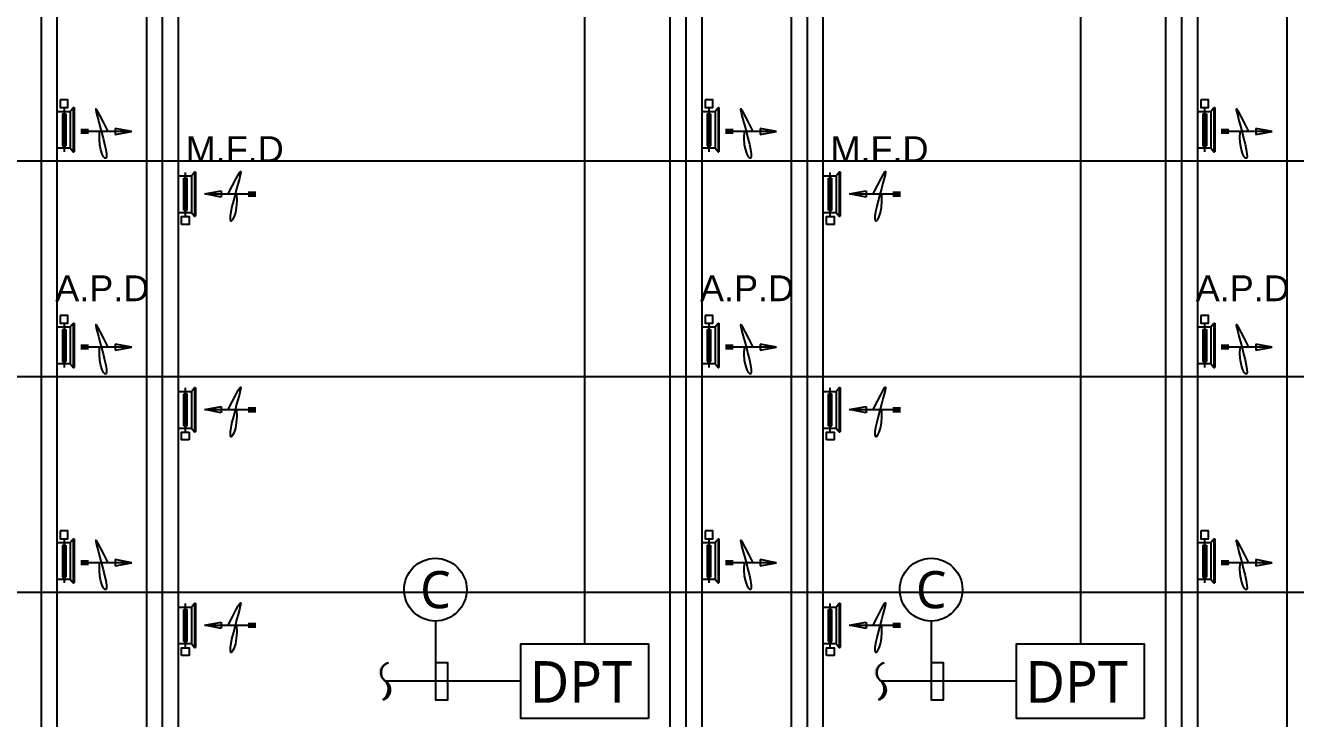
# Model space of a CAD drawing. Header units: millimetres. Extents: x 8533 to 164433, y 5768 to 115327.
# Drawn here: x 88098 to 107270, y 64674 to 75130 of the extents above; entities that cross this region are included whole.
import ezdxf
from ezdxf.enums import TextEntityAlignment as Align

# ---------------------------------------------------------------- set-up
doc = ezdxf.new("R2010")
doc.units = ezdxf.units.MM
doc.header["$LTSCALE"] = 250
doc.linetypes.add('HIDDENX2', pattern=[19.05, 12.7, -6.35])
for name, color, linetype in [('03_G_ENP_문자', 2, 'Continuous'), ('05_G-ENP_치수', 1, 'Continuous'), ('06_G-ENP_심볼', 3, 'Continuous'), ('ARC', 8, 'Continuous'), ('OUT', 4, 'Continuous'), ('p', 3, 'Continuous'), ('st', 4, 'Continuous'), ('전실제연_인버터', 3, 'Continuous')]:
    doc.layers.add(name, color=color, linetype=linetype)
doc.layers.add('10_G-ENP_매립관', color=80, linetype='HIDDENX2', lineweight=30)
doc.styles.add('G-ENP', font='')
doc.styles.add('STYLE1', font='arial.ttf')
doc.styles.get('G-ENP').set_extended_font_data('Malgun Gothic')

# ---------------------------------------------------------------- blocks, each defined once
blk = doc.blocks.new('DPT-9')
at = {"layer": '06_G-ENP_심볼', "elevation": 0}
blk.add_lwpolyline([(1925, -1126), (-1925, -1126), (-1925, 1126), (1925, 1126)], close=True, dxfattribs=at)
blk.add_lwpolyline([(1925, -1126), (-1925, -1126), (-1925, 1126), (1925, 1126)], close=True, dxfattribs=at)
at = {"style": 'G-ENP'}
blk.add_text('DPT', height=1255.4, dxfattribs=at).set_placement((-112, -21, 0), align=Align.MIDDLE_CENTER)
at = {"layer": '06_G-ENP_심볼', "color": 0, "style": 'G-ENP'}
blk.add_text('DPT', height=1255.4, dxfattribs=at).set_placement((-112, -21, 0), align=Align.MIDDLE_CENTER)
blk = doc.blocks.new('G-ENP 물결')
at = {"layer": '10_G-ENP_매립관', "linetype": 'ByBlock'}
h = blk.add_hatch(color=256, dxfattribs=at)
h.paths.add_polyline_path([(61, -399, -0.641696), (0, 0, 0.892931)])
h.paths.add_polyline_path([(0, 0, 0.641696), (-61, 399, -0.435564)])
blk.add_lwpolyline([(-61, 399, -0.641696), (0, 0, 0.641696), (61, -399, 0.641696)], format="xyb", dxfattribs=at)
blk.add_arc((-216, 171), 276, 321.6941, 55.8389, dxfattribs=at)

msp = doc.modelspace()

# ---------------------------------------------------------------- linework, layer by layer
at = {"layer": '05_G-ENP_치수', "ltscale": 0.5, "elevation": 0}
for points in [[(94287, 66146), (94287, 64957), (94475, 64957), (94475, 65517), (94287, 65517)], [(101769, 66146), (101769, 64957), (101958, 64957), (101958, 65517), (101769, 65517)]]:
    msp.add_lwpolyline(points, dxfattribs=at)
at = {"layer": '05_G-ENP_치수'}
for centre in [(94287, 66619), (101769, 66619)]:
    msp.add_circle(centre, 473, dxfattribs=at)
at = {"layer": 'ARC'}
for p, q in [((76949, 73088), (121757, 73088)), ((76949, 69836), (121757, 69836)), ((76949, 66583), (121757, 66583))]:
    msp.add_line(p, q, dxfattribs=at)
at = {"layer": 'OUT'}
for p, q in [((88579, 73833, 0), (88775, 73833, 0)), ((88683, 73893, 0), (88683, 73225, 0)), ((88775, 73833, 0), (88820, 73893, 0)), ((88775, 73833, 0), (88775, 73282, 0)), ((88820, 73893, 0), (88836, 73893, 0)), ((88820, 73893, 0), (88820, 73225, 0)), ((88836, 73893, 0), (88836, 73225, 0)), ((98311, 73833, 0), (98507, 73833, 0)), ((98415, 73893, 0), (98415, 73225, 0)), ((98507, 73833, 0), (98552, 73893, 0)), ((98507, 73833, 0), (98507, 73282, 0)), ((98552, 73893, 0), (98567, 73893, 0)), ((98552, 73893, 0), (98552, 73225, 0)), ((98567, 73893, 0), (98567, 73225, 0)), ((105793, 73833, 0), (105989, 73833, 0)), ((105897, 73893, 0), (105897, 73225, 0)), ((105989, 73833, 0), (106034, 73893, 0)), ((105989, 73833, 0), (105989, 73282, 0)), ((106034, 73893, 0), (106050, 73893, 0)), ((106034, 73893, 0), (106034, 73225, 0)), ((106050, 73893, 0), (106050, 73225, 0)), ((88657, 73797, 0), (88657, 73313, 0)), ((88657, 73797, 0), (88709, 73797, 0)), ((88709, 73797, 0), (88709, 73313, 0)), ((98389, 73797, 0), (98389, 73313, 0)), ((98389, 73797, 0), (98441, 73797, 0)), ((98441, 73797, 0), (98441, 73313, 0)), ((105871, 73797, 0), (105871, 73313, 0)), ((105871, 73797, 0), (105923, 73797, 0)), ((105923, 73797, 0), (105923, 73313, 0)), ((88579, 73282, 0), (88775, 73282, 0)), ((88657, 73313, 0), (88709, 73313, 0)), ((88775, 73282, 0), (88820, 73225, 0)), ((98311, 73282, 0), (98507, 73282, 0)), ((98389, 73313, 0), (98441, 73313, 0)), ((98507, 73282, 0), (98552, 73225, 0)), ((105793, 73282, 0), (105989, 73282, 0)), ((105871, 73313, 0), (105923, 73313, 0)), ((105989, 73282, 0), (106034, 73225, 0)), ((88820, 73225, 0), (88836, 73225, 0)), ((98552, 73225, 0), (98567, 73225, 0)), ((106034, 73225, 0), (106050, 73225, 0)), ((90409, 72861), (90606, 72861)), ((90514, 72245), (90514, 72913)), ((90606, 72861), (90650, 72921)), ((90606, 72861), (90606, 72310)), ((90650, 72921), (90666, 72921)), ((90650, 72921), (90650, 72253)), ((90666, 72921), (90666, 72253)), ((100141, 72861), (100338, 72861)), ((100245, 72245), (100245, 72913)), ((100338, 72861), (100382, 72921)), ((100338, 72861), (100338, 72310)), ((100382, 72921), (100382, 72253)), ((100382, 72921), (100398, 72921)), ((100398, 72921), (100398, 72253)), ((90488, 72825), (90540, 72825)), ((90488, 72341), (90488, 72825)), ((90540, 72341), (90540, 72825)), ((100219, 72825), (100271, 72825)), ((100219, 72341), (100219, 72825)), ((100271, 72341), (100271, 72825)), ((90409, 72310), (90606, 72310)), ((90488, 72341), (90540, 72341)), ((90606, 72310), (90650, 72253)), ((100141, 72310), (100338, 72310)), ((100219, 72341), (100271, 72341)), ((100338, 72310), (100382, 72253)), ((90650, 72253), (90666, 72253)), ((100382, 72253), (100398, 72253)), ((88579, 70581, 0), (88775, 70581, 0)), ((88683, 70641, 0), (88683, 69972, 0)), ((88775, 70581, 0), (88820, 70641, 0)), ((88775, 70581, 0), (88775, 70030, 0)), ((88820, 70641, 0), (88836, 70641, 0)), ((88820, 70641, 0), (88820, 69972, 0)), ((88836, 70641, 0), (88836, 69972, 0)), ((98311, 70581, 0), (98507, 70581, 0)), ((98415, 70641, 0), (98415, 69972, 0)), ((98507, 70581, 0), (98552, 70641, 0)), ((98507, 70581, 0), (98507, 70030, 0)), ((98552, 70641, 0), (98567, 70641, 0)), ((98552, 70641, 0), (98552, 69972, 0)), ((98567, 70641, 0), (98567, 69972, 0)), ((105793, 70581, 0), (105989, 70581, 0)), ((105897, 70641, 0), (105897, 69972, 0)), ((105989, 70581, 0), (106034, 70641, 0)), ((105989, 70581, 0), (105989, 70030, 0)), ((106034, 70641, 0), (106050, 70641, 0)), ((106034, 70641, 0), (106034, 69972, 0)), ((106050, 70641, 0), (106050, 69972, 0)), ((88657, 70544, 0), (88709, 70544, 0)), ((88657, 70544, 0), (88657, 70061, 0)), ((88709, 70544, 0), (88709, 70061, 0)), ((98389, 70544, 0), (98441, 70544, 0)), ((98389, 70544, 0), (98389, 70061, 0)), ((98441, 70544, 0), (98441, 70061, 0)), ((105871, 70544, 0), (105923, 70544, 0)), ((105871, 70544, 0), (105871, 70061, 0)), ((105923, 70544, 0), (105923, 70061, 0)), ((88579, 70030, 0), (88775, 70030, 0)), ((88657, 70061, 0), (88709, 70061, 0)), ((88775, 70030, 0), (88820, 69972, 0)), ((98311, 70030, 0), (98507, 70030, 0)), ((98389, 70061, 0), (98441, 70061, 0)), ((98507, 70030, 0), (98552, 69972, 0)), ((105793, 70030, 0), (105989, 70030, 0)), ((105871, 70061, 0), (105923, 70061, 0)), ((105989, 70030, 0), (106034, 69972, 0)), ((88820, 69972, 0), (88836, 69972, 0)), ((98552, 69972, 0), (98567, 69972, 0)), ((106034, 69972, 0), (106050, 69972, 0)), ((90409, 69609), (90606, 69609)), ((90514, 68992), (90514, 69661)), ((90606, 69609), (90650, 69668)), ((90606, 69609), (90606, 69057)), ((90650, 69668), (90666, 69668)), ((90650, 69668), (90650, 69000)), ((90666, 69668), (90666, 69000)), ((100141, 69609), (100338, 69609)), ((100245, 68992), (100245, 69661)), ((100338, 69609), (100382, 69668)), ((100338, 69609), (100338, 69057)), ((100382, 69668), (100382, 69000)), ((100382, 69668), (100398, 69668)), ((100398, 69668), (100398, 69000)), ((90488, 69572), (90540, 69572)), ((90488, 69089), (90488, 69572)), ((90540, 69089), (90540, 69572)), ((100219, 69572), (100271, 69572)), ((100219, 69089), (100219, 69572)), ((100271, 69089), (100271, 69572)), ((90409, 69057), (90606, 69057)), ((90488, 69089), (90540, 69089)), ((90606, 69057), (90650, 69000)), ((100141, 69057), (100338, 69057)), ((100219, 69089), (100271, 69089)), ((100338, 69057), (100382, 69000)), ((90650, 69000), (90666, 69000)), ((100382, 69000), (100398, 69000)), ((88579, 67328, 0), (88775, 67328, 0)), ((88657, 67292, 0), (88709, 67292, 0)), ((88657, 67292, 0), (88657, 66808, 0)), ((88683, 67388, 0), (88683, 66720, 0)), ((88709, 67292, 0), (88709, 66808, 0)), ((88775, 67328, 0), (88820, 67388, 0)), ((88775, 67328, 0), (88775, 66777, 0)), ((88820, 67388, 0), (88836, 67388, 0)), ((88820, 67388, 0), (88820, 66720, 0)), ((88836, 67388, 0), (88836, 66720, 0)), ((98311, 67328, 0), (98507, 67328, 0)), ((98389, 67292, 0), (98441, 67292, 0)), ((98389, 67292, 0), (98389, 66808, 0)), ((98415, 67388, 0), (98415, 66720, 0)), ((98441, 67292, 0), (98441, 66808, 0)), ((98507, 67328, 0), (98552, 67388, 0)), ((98507, 67328, 0), (98507, 66777, 0)), ((98552, 67388, 0), (98567, 67388, 0)), ((98552, 67388, 0), (98552, 66720, 0)), ((98567, 67388, 0), (98567, 66720, 0)), ((105793, 67328, 0), (105989, 67328, 0)), ((105871, 67292, 0), (105923, 67292, 0)), ((105871, 67292, 0), (105871, 66808, 0)), ((105897, 67388, 0), (105897, 66720, 0)), ((105923, 67292, 0), (105923, 66808, 0)), ((105989, 67328, 0), (106034, 67388, 0)), ((105989, 67328, 0), (105989, 66777, 0)), ((106034, 67388, 0), (106050, 67388, 0)), ((106034, 67388, 0), (106034, 66720, 0)), ((106050, 67388, 0), (106050, 66720, 0)), ((88579, 66777, 0), (88775, 66777, 0)), ((88657, 66808, 0), (88709, 66808, 0)), ((88775, 66777, 0), (88820, 66720, 0)), ((88820, 66720, 0), (88836, 66720, 0)), ((98311, 66777, 0), (98507, 66777, 0)), ((98389, 66808, 0), (98441, 66808, 0)), ((98507, 66777, 0), (98552, 66720, 0)), ((98552, 66720, 0), (98567, 66720, 0)), ((105793, 66777, 0), (105989, 66777, 0)), ((105871, 66808, 0), (105923, 66808, 0)), ((105989, 66777, 0), (106034, 66720, 0)), ((106034, 66720, 0), (106050, 66720, 0)), ((90409, 66356), (90606, 66356)), ((90514, 65740), (90514, 66408)), ((90606, 66356), (90650, 66416)), ((90606, 66356), (90606, 65805)), ((90650, 66416), (90666, 66416)), ((90650, 66416), (90650, 65748)), ((90666, 66416), (90666, 65748)), ((100141, 66356), (100338, 66356)), ((100245, 65740), (100245, 66408)), ((100338, 66356), (100382, 66416)), ((100338, 66356), (100338, 65805)), ((100382, 66416), (100398, 66416)), ((100382, 66416), (100382, 65748)), ((100398, 66416), (100398, 65748)), ((90488, 65836), (90488, 66320)), ((90488, 66320), (90540, 66320)), ((90540, 65836), (90540, 66320)), ((100219, 66320), (100271, 66320)), ((100219, 65836), (100219, 66320)), ((100271, 65836), (100271, 66320)), ((90409, 65805), (90606, 65805)), ((90488, 65836), (90540, 65836)), ((90606, 65805), (90650, 65748)), ((100141, 65805), (100338, 65805)), ((100219, 65836), (100271, 65836)), ((100338, 65805), (100382, 65748)), ((90650, 65748), (90666, 65748)), ((100382, 65748), (100398, 65748))]:
    msp.add_line(p, q, dxfattribs=at)
at = {"layer": 'OUT', "elevation": 0}
for points in [[(88625, 74009), (88625, 73893), (88741, 73893), (88741, 74009)], [(98357, 74009), (98357, 73893), (98473, 73893), (98473, 74009)], [(105839, 74009), (105839, 73893), (105955, 73893), (105955, 74009)], [(100188, 72129), (100188, 72245), (100303, 72245), (100303, 72129)], [(88625, 70756), (88625, 70641), (88741, 70641), (88741, 70756)], [(98357, 70756), (98357, 70641), (98473, 70641), (98473, 70756)], [(105839, 70756), (105839, 70641), (105955, 70641), (105955, 70756)], [(88625, 67504), (88625, 67388), (88741, 67388), (88741, 67504)], [(98357, 67504), (98357, 67388), (98473, 67388), (98473, 67504)], [(105839, 67504), (105839, 67388), (105955, 67388), (105955, 67504)], [(100188, 65624), (100188, 65740), (100303, 65740), (100303, 65624)]]:
    msp.add_lwpolyline(points, close=True, dxfattribs=at)
for points in [[(90456, 72129), (90456, 72245)], [(90456, 68877), (90456, 68992)], [(90571, 68992), (90571, 68877)], [(90456, 65624), (90456, 65740)]]:
    msp.add_lwpolyline(points, dxfattribs=at)
at = {"layer": 'OUT'}
for points in [[(90456, 72129), (90456, 72245), (90571, 72245), (90571, 72129)], [(100188, 68877), (100188, 68992), (100303, 68992), (100303, 68877)], [(90456, 65624), (90456, 65740), (90571, 65740), (90571, 65624)]]:
    msp.add_lwpolyline(points, close=True, dxfattribs=at)
msp.add_lwpolyline([(90571, 68877), (90456, 68877), (90456, 68992), (90571, 68992)], dxfattribs=at)
at = {"layer": 'p', "color": 4, "linetype": 'Continuous'}
for p, q in [((89929, 16847), (89929, 94153)), ((99661, 16847), (99661, 94153)), ((107143, 16847), (107143, 94153)), ((90409, 16847), (90409, 93679)), ((100141, 16847), (100141, 93679)), ((88579, 15017), (88579, 91126)), ((97830, 15017), (97830, 91126)), ((98311, 15017), (98311, 91126)), ((105312, 15017), (105312, 91126)), ((105793, 15017), (105793, 91126))]:
    msp.add_line(p, q, dxfattribs=at)
at = {"layer": 'p', "color": 1}
for p, q in [((90169, 16847), (90169, 93916)), ((99901, 16847), (99901, 93916)), ((88339, 15017), (88339, 91126)), ((98071, 15017), (98071, 91126)), ((105553, 15017), (105553, 91126)), ((89050, 73556, 0), (88934, 73556, 0)), ((89703, 73530, 0), (88934, 73530, 0)), ((89050, 73504, 0), (88934, 73504, 0)), ((98782, 73556, 0), (98666, 73556, 0)), ((99435, 73530, 0), (98666, 73530, 0)), ((98782, 73504, 0), (98666, 73504, 0)), ((106264, 73556, 0), (106148, 73556, 0)), ((106917, 73530, 0), (106148, 73530, 0)), ((106264, 73504, 0), (106148, 73504, 0)), ((90807, 72587), (91576, 72587)), ((91459, 72613), (91576, 72613)), ((91459, 72561), (91576, 72561)), ((100538, 72587), (101308, 72587)), ((101191, 72613), (101308, 72613)), ((101191, 72561), (101308, 72561)), ((89050, 70304, 0), (88934, 70304, 0)), ((89703, 70278, 0), (88934, 70278, 0)), ((89050, 70252, 0), (88934, 70252, 0)), ((98782, 70304, 0), (98666, 70304, 0)), ((99435, 70278, 0), (98666, 70278, 0)), ((98782, 70252, 0), (98666, 70252, 0)), ((106264, 70304, 0), (106148, 70304, 0)), ((106917, 70278, 0), (106148, 70278, 0)), ((106264, 70252, 0), (106148, 70252, 0)), ((90807, 69334), (91576, 69334)), ((91459, 69360), (91576, 69360)), ((91459, 69308), (91576, 69308)), ((100538, 69334), (101308, 69334)), ((101191, 69360), (101308, 69360)), ((101191, 69308), (101308, 69308)), ((89050, 67051, 0), (88934, 67051, 0)), ((89703, 67025, 0), (88934, 67025, 0)), ((89050, 66999, 0), (88934, 66999, 0)), ((98782, 67051, 0), (98666, 67051, 0)), ((99435, 67025, 0), (98666, 67025, 0)), ((98782, 66999, 0), (98666, 66999, 0)), ((106264, 67051, 0), (106148, 67051, 0)), ((106917, 67025, 0), (106148, 67025, 0)), ((106264, 66999, 0), (106148, 66999, 0)), ((90807, 66082), (91576, 66082)), ((91459, 66108), (91576, 66108)), ((91459, 66056), (91576, 66056)), ((100538, 66082), (101308, 66082)), ((101191, 66108), (101308, 66108)), ((101191, 66056), (101308, 66056))]:
    msp.add_line(p, q, dxfattribs=at)
at = {"layer": 'p', "color": 1, "linetype": 'Continuous'}
for p, q in [((89703, 73530, 0), (89455, 73577, 0)), ((89455, 73577, 0), (89455, 73484, 0)), ((89455, 73484, 0), (89703, 73530, 0)), ((99435, 73530, 0), (99186, 73577, 0)), ((99186, 73577, 0), (99186, 73484, 0)), ((99186, 73484, 0), (99435, 73530, 0)), ((106917, 73530, 0), (106669, 73577, 0)), ((106669, 73577, 0), (106669, 73484, 0)), ((106669, 73484, 0), (106917, 73530, 0)), ((90807, 72587), (91055, 72633)), ((91055, 72540), (90807, 72587)), ((91055, 72633), (91055, 72540)), ((100538, 72587), (100787, 72633)), ((100787, 72540), (100538, 72587)), ((100787, 72633), (100787, 72540)), ((89703, 70278, 0), (89455, 70324, 0)), ((89455, 70324, 0), (89455, 70231, 0)), ((89455, 70231, 0), (89703, 70278, 0)), ((99435, 70278, 0), (99186, 70324, 0)), ((99186, 70324, 0), (99186, 70231, 0)), ((99186, 70231, 0), (99435, 70278, 0)), ((106917, 70278, 0), (106669, 70324, 0)), ((106669, 70324, 0), (106669, 70231, 0)), ((106669, 70231, 0), (106917, 70278, 0)), ((90807, 69334), (91055, 69381)), ((91055, 69288), (90807, 69334)), ((91055, 69381), (91055, 69288)), ((100538, 69334), (100787, 69381)), ((100787, 69288), (100538, 69334)), ((100787, 69381), (100787, 69288)), ((89703, 67025, 0), (89455, 67072, 0)), ((89455, 67072, 0), (89455, 66979, 0)), ((89455, 66979, 0), (89703, 67025, 0)), ((99435, 67025, 0), (99186, 67072, 0)), ((99186, 67072, 0), (99186, 66979, 0)), ((99186, 66979, 0), (99435, 67025, 0)), ((106917, 67025, 0), (106669, 67072, 0)), ((106669, 67072, 0), (106669, 66979, 0)), ((106669, 66979, 0), (106917, 67025, 0)), ((90807, 66082), (91055, 66128)), ((91055, 66035), (90807, 66082)), ((91055, 66128), (91055, 66035)), ((100538, 66082), (100787, 66128)), ((100787, 66035), (100538, 66082)), ((100787, 66128), (100787, 66035))]:
    msp.add_line(p, q, dxfattribs=at)
at = {"layer": 'p', "color": 1}
for points in [[(89350, 73530), (89284, 73659), (89234, 73756), (89198, 73821), (89175, 73858), (89163, 73869), (89161, 73856), (89168, 73821), (89182, 73766), (89201, 73694), (89224, 73611), (89248, 73520), (89272, 73428), (89294, 73339), (89311, 73260), (89321, 73194), (89323, 73148), (89315, 73125), (89299, 73126), (89279, 73148), (89258, 73190), (89238, 73251), (89222, 73329), (89215, 73422), (89218, 73530)], [(99082, 73530), (99016, 73659), (98966, 73756), (98930, 73821), (98907, 73858), (98895, 73869), (98893, 73856), (98900, 73821), (98913, 73766), (98933, 73694), (98956, 73611), (98980, 73520), (99004, 73428), (99026, 73339), (99043, 73260), (99053, 73194), (99055, 73148), (99047, 73125), (99031, 73126), (99011, 73148), (98990, 73190), (98970, 73251), (98954, 73329), (98947, 73422), (98950, 73530)], [(106564, 73530), (106498, 73659), (106448, 73756), (106412, 73821), (106389, 73858), (106377, 73869), (106375, 73856), (106382, 73821), (106396, 73766), (106415, 73694), (106438, 73611), (106462, 73520), (106486, 73428), (106508, 73339), (106525, 73260), (106535, 73194), (106537, 73148), (106529, 73125), (106513, 73126), (106493, 73148), (106472, 73190), (106452, 73251), (106436, 73329), (106429, 73422), (106432, 73530)], [(91160, 72587), (91226, 72716), (91276, 72813), (91312, 72878), (91335, 72915), (91347, 72926), (91349, 72913), (91342, 72878), (91328, 72823), (91309, 72751), (91286, 72667), (91262, 72577), (91238, 72485), (91216, 72396), (91199, 72316), (91189, 72251), (91187, 72204), (91195, 72182), (91210, 72182), (91231, 72204), (91252, 72247), (91272, 72307), (91287, 72385), (91295, 72479), (91292, 72587)], [(100892, 72587), (100958, 72716), (101008, 72813), (101044, 72878), (101067, 72915), (101079, 72926), (101081, 72913), (101074, 72878), (101060, 72823), (101041, 72751), (101018, 72667), (100993, 72577), (100969, 72485), (100948, 72396), (100931, 72316), (100921, 72251), (100919, 72204), (100927, 72182), (100942, 72182), (100962, 72204), (100984, 72247), (101004, 72307), (101019, 72385), (101027, 72479), (101024, 72587)], [(100892, 72587), (100958, 72716), (101008, 72813), (101044, 72878), (101067, 72915), (101079, 72926), (101081, 72913), (101074, 72878), (101060, 72823), (101041, 72751), (101018, 72667), (100993, 72577), (100969, 72485), (100948, 72396), (100931, 72316), (100921, 72251), (100919, 72204), (100927, 72182), (100942, 72182), (100962, 72204), (100984, 72247), (101004, 72307), (101019, 72385), (101027, 72479), (101024, 72587)], [(89350, 70278), (89284, 70407), (89234, 70503), (89198, 70569), (89175, 70606), (89163, 70617), (89161, 70603), (89168, 70568), (89182, 70514), (89201, 70442), (89224, 70358), (89248, 70268), (89272, 70175), (89294, 70087), (89311, 70007), (89321, 69942), (89323, 69895), (89315, 69873), (89299, 69873), (89279, 69895), (89258, 69937), (89238, 69998), (89222, 70076), (89215, 70170), (89218, 70278)], [(99082, 70278), (99016, 70407), (98966, 70503), (98930, 70569), (98907, 70606), (98895, 70617), (98893, 70603), (98900, 70568), (98913, 70514), (98933, 70442), (98956, 70358), (98980, 70268), (99004, 70175), (99026, 70087), (99043, 70007), (99053, 69942), (99055, 69895), (99047, 69873), (99031, 69873), (99011, 69895), (98990, 69937), (98970, 69998), (98954, 70076), (98947, 70170), (98950, 70278)], [(106564, 70278), (106498, 70407), (106448, 70503), (106412, 70569), (106389, 70606), (106377, 70617), (106375, 70603), (106382, 70568), (106396, 70514), (106415, 70442), (106438, 70358), (106462, 70268), (106486, 70175), (106508, 70087), (106525, 70007), (106535, 69942), (106537, 69895), (106529, 69873), (106513, 69873), (106493, 69895), (106472, 69937), (106452, 69998), (106436, 70076), (106429, 70170), (106432, 70278)], [(91160, 69334), (91226, 69464), (91276, 69560), (91312, 69626), (91335, 69663), (91347, 69673), (91349, 69660), (91342, 69625), (91328, 69570), (91309, 69499), (91286, 69415), (91262, 69324), (91238, 69232), (91216, 69144), (91199, 69064), (91189, 68998), (91187, 68952), (91195, 68929), (91210, 68930), (91231, 68952), (91252, 68994), (91272, 69055), (91287, 69133), (91295, 69227), (91292, 69334)], [(100892, 69334), (100958, 69464), (101008, 69560), (101044, 69626), (101067, 69663), (101079, 69673), (101081, 69660), (101074, 69625), (101060, 69570), (101041, 69499), (101018, 69415), (100993, 69324), (100969, 69232), (100948, 69144), (100931, 69064), (100921, 68998), (100919, 68952), (100927, 68929), (100942, 68930), (100962, 68952), (100984, 68994), (101004, 69055), (101019, 69133), (101027, 69227), (101024, 69334)], [(100892, 69334), (100958, 69464), (101008, 69560), (101044, 69626), (101067, 69663), (101079, 69673), (101081, 69660), (101074, 69625), (101060, 69570), (101041, 69499), (101018, 69415), (100993, 69324), (100969, 69232), (100948, 69144), (100931, 69064), (100921, 68998), (100919, 68952), (100927, 68929), (100942, 68930), (100962, 68952), (100984, 68994), (101004, 69055), (101019, 69133), (101027, 69227), (101024, 69334)], [(89350, 67025), (89284, 67154), (89234, 67251), (89198, 67316), (89175, 67354), (89163, 67364), (89161, 67351), (89168, 67316), (89182, 67261), (89201, 67190), (89224, 67106), (89248, 67015), (89272, 66923), (89294, 66834), (89311, 66755), (89321, 66689), (89323, 66643), (89315, 66620), (89299, 66621), (89279, 66643), (89258, 66685), (89238, 66746), (89222, 66824), (89215, 66917), (89218, 67025)], [(99082, 67025), (99016, 67154), (98966, 67251), (98930, 67316), (98907, 67354), (98895, 67364), (98893, 67351), (98900, 67316), (98913, 67261), (98933, 67190), (98956, 67106), (98980, 67015), (99004, 66923), (99026, 66834), (99043, 66755), (99053, 66689), (99055, 66643), (99047, 66620), (99031, 66621), (99011, 66643), (98990, 66685), (98970, 66746), (98954, 66824), (98947, 66917), (98950, 67025)], [(106564, 67025), (106498, 67154), (106448, 67251), (106412, 67316), (106389, 67354), (106377, 67364), (106375, 67351), (106382, 67316), (106396, 67261), (106415, 67190), (106438, 67106), (106462, 67015), (106486, 66923), (106508, 66834), (106525, 66755), (106535, 66689), (106537, 66643), (106529, 66620), (106513, 66621), (106493, 66643), (106472, 66685), (106452, 66746), (106436, 66824), (106429, 66917), (106432, 67025)], [(91160, 66082), (91226, 66211), (91276, 66308), (91312, 66373), (91335, 66410), (91347, 66421), (91349, 66408), (91342, 66373), (91328, 66318), (91309, 66246), (91286, 66162), (91262, 66072), (91238, 65980), (91216, 65891), (91199, 65811), (91189, 65746), (91187, 65700), (91195, 65677), (91210, 65677), (91231, 65699), (91252, 65742), (91272, 65802), (91287, 65880), (91295, 65974), (91292, 66082)], [(100892, 66082), (100958, 66211), (101008, 66308), (101044, 66373), (101067, 66410), (101079, 66421), (101081, 66408), (101074, 66373), (101060, 66318), (101041, 66246), (101018, 66162), (100993, 66072), (100969, 65980), (100948, 65891), (100931, 65811), (100921, 65746), (100919, 65700), (100927, 65677), (100942, 65677), (100962, 65699), (100984, 65742), (101004, 65802), (101019, 65880), (101027, 65974), (101024, 66082)], [(100892, 66082), (100958, 66211), (101008, 66308), (101044, 66373), (101067, 66410), (101079, 66421), (101081, 66408), (101074, 66373), (101060, 66318), (101041, 66246), (101018, 66162), (100993, 66072), (100969, 65980), (100948, 65891), (100931, 65811), (100921, 65746), (100919, 65700), (100927, 65677), (100942, 65677), (100962, 65699), (100984, 65742), (101004, 65802), (101019, 65880), (101027, 65974), (101024, 66082)]]:
    msp.add_lwpolyline(points, dxfattribs=at)
at = {"layer": '전실제연_인버터'}
for p, q in [((96539, 77684), (96539, 65800)), ((104022, 77684), (104022, 65800)), ((95577, 65237), (93536, 65237)), ((103059, 65237), (101018, 65237))]:
    msp.add_line(p, q, dxfattribs=at)

# ---------------------------------------------------------------- block references
at = {"layer": '06_G-ENP_심볼', "color": 0, "xscale": 0.5, "yscale": 0.5, "zscale": 0.5}
for p in [(96539, 65237), (104022, 65237, 0)]:
    msp.add_blockref('DPT-9', p, dxfattribs=at)
at = {"layer": '10_G-ENP_매립관', "linetype": 'ByBlock', "xscale": -0.7033806500953133, "yscale": 0.7033806500953133, "zscale": 0.7033806500953133, "rotation": 180}
for p in [(93536, 65237), (101018, 65237)]:
    msp.add_blockref('G-ENP 물결', p, dxfattribs=at)

# ---------------------------------------------------------------- texts
at = {"layer": '03_G_ENP_문자', "color": 0, "style": 'G-ENP'}
for p in [(94287, 66619), (101769, 66619)]:
    msp.add_text('C', height=560, rotation=360, dxfattribs=at).set_placement(p, align=Align.MIDDLE)
at = {"layer": 'st', "color": 2, "style": 'STYLE1'}
for s, p in [('M.F.D', (90518, 73069)), ('M.F.D', (100250, 73069)), ('A.P.D', (88548, 70970)), ('A.P.D', (98280, 70970)), ('A.P.D', (105762, 70970))]:
    msp.add_text(s, height=389.3, dxfattribs=at).set_placement(p)

doc.saveas('drawing.dxf')
